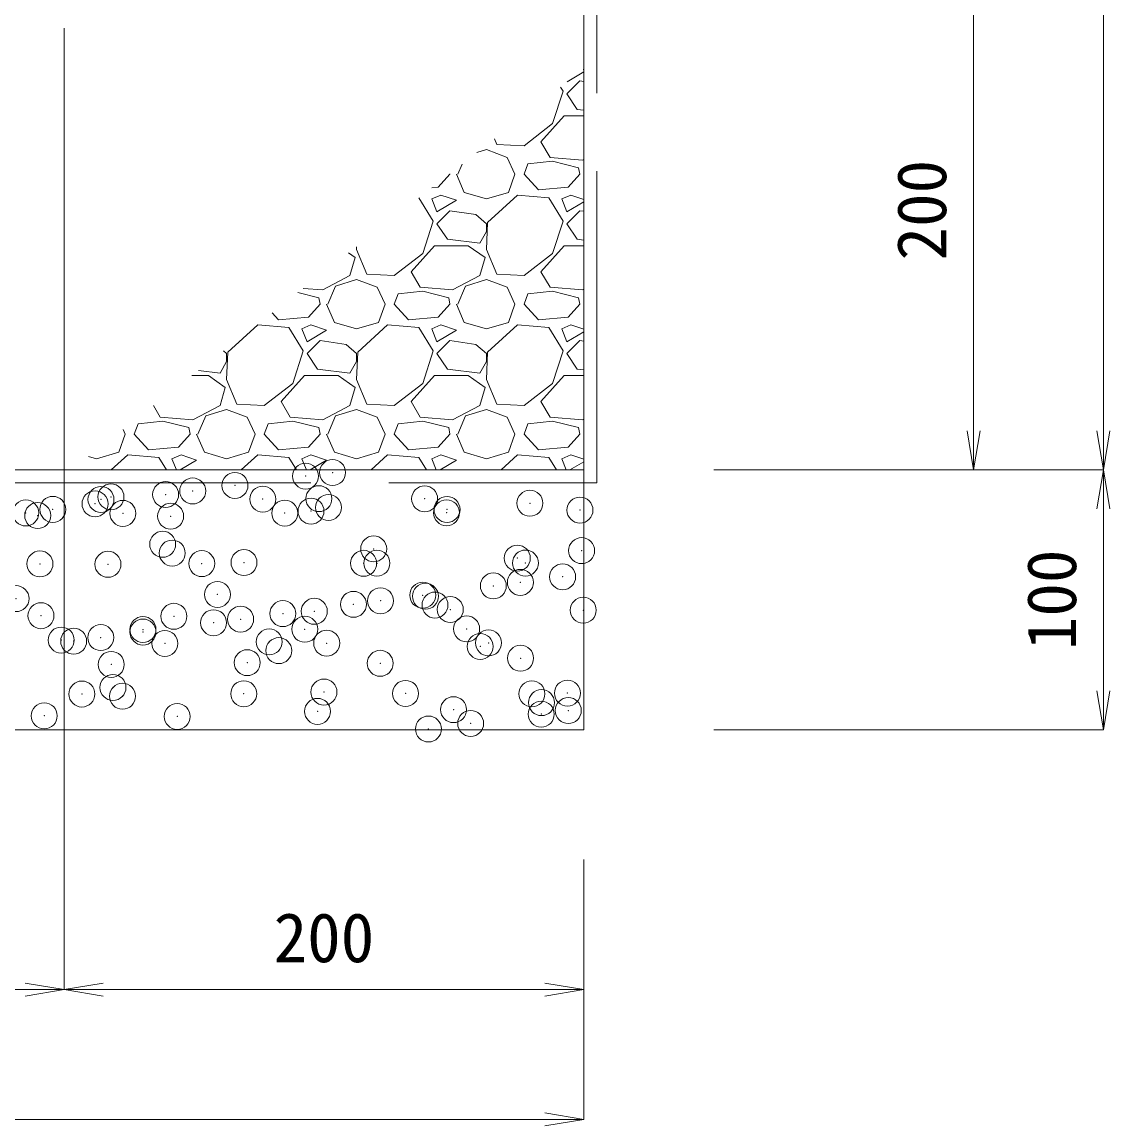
# Model space of a CAD drawing. Units: millimetres at full size, sheet at 1:20. Extents: x 0 to 23340, y -4498 to 8520.
# Drawn here: x 5161.3 to 5580, y 563.7 to 988.6 of the extents above; entities that cross this region are included whole.
import ezdxf
from ezdxf.enums import TextEntityAlignment as Align

# ---------------------------------------------------------------- set-up
doc = ezdxf.new("R2010")
doc.units = ezdxf.units.MM
doc.header["$LTSCALE"] = 20
doc.header["$PDMODE"] = 32
doc.header["$PDSIZE"] = 10
doc.linetypes.add('DASHED', pattern=[7.5, 6, -1.5])
for name, color, linetype, lineweight in [('KIJUN', 5, 'Continuous', 5), ('SUNPO', 3, 'Continuous', 13), ('TITLE', 7, 'Continuous', 13), ('ﾊｯﾁﾝｸﾞ', 7, 'Continuous', 5)]:
    doc.layers.add(name, color=color, linetype=linetype, lineweight=lineweight)
doc.styles.add('ＭＳ ゴシック', font='')
doc.styles.get('ＭＳ ゴシック').set_extended_font_data('MS Gothic')

# ---------------------------------------------------------------- blocks, each defined once
blk = doc.blocks.new('open_arrow')
at = {"color": 0, "linetype": 'Continuous', "lineweight": -2}
blk.add_lwpolyline([(7.5, 1.25), (0, 0), (7.5, -1.25)], dxfattribs=at)

msp = doc.modelspace()

# ---------------------------------------------------------------- linework, layer by layer
at = {"layer": 'KIJUN', "color": 7, "linetype": 'DASHED', "lineweight": 13}
msp.add_lwpolyline([(4757.48, 1621.2), (4552.48, 1621.2), (4552.48, 811.2), (5382.48, 811.2), (5382.48, 1621.2), (5177.48, 1621.2)], dxfattribs=at)
at = {"layer": 'KIJUN', "color": 7, "lineweight": 13}
for points in [[(5177.48, 1616.2), (5177.48, 1036.2), (5157.48, 1016.2), (4777.48, 1016.2), (4757.48, 1036.2), (4757.48, 1616.2), (4557.48, 1616.2), (4557.48, 816.2), (5377.48, 816.2), (5377.48, 1616.2)], [(5377.48, 816.2), (4557.48, 816.2), (4557.48, 716.2), (5377.48, 716.2)]]:
    msp.add_lwpolyline(points, close=True, dxfattribs=at)
at = {"layer": 'SUNPO'}
for p, q in [((5577.48, 816.2), (5577.48, 1791.2)), ((5527.48, 1016.2), (5527.48, 816.2)), ((5177.48, 986.2), (5177.48, 616.2)), ((5177.48, 986.2), (5177.48, 616.2)), ((5427.48, 816.2), (5527.48, 816.2)), ((5427.48, 816.2), (5577.48, 816.2)), ((5427.48, 816.2), (5577.48, 816.2)), ((5577.48, 716.2), (5577.48, 816.2)), ((5427.48, 716.2), (5577.48, 716.2)), ((5377.48, 666.2), (5377.48, 616.2)), ((5377.48, 666.2), (5377.48, 566.2)), ((4757.48, 616.2), (5177.48, 616.2)), ((5177.48, 616.2), (5377.48, 616.2)), ((4557.48, 566.2), (5377.48, 566.2))]:
    msp.add_line(p, q, dxfattribs=at)
at = {"layer": 'TITLE'}
for p in [(5280.82, 815.2), (5270.41, 813.83), (5216.57, 806.74), (5226.98, 808.11), (5243.24, 810.25), (5189.4, 803.16), (5191.68, 804.86), (5195.52, 805.83), (5253.96, 804.97), (5275.55, 805.15), (5316.25, 805.09), (5356.76, 803.38), (5162.73, 799.65), (5167.33, 798.64), (5173.15, 801.02), (5200.11, 799.49), (5218.49, 798.39), (5262.4, 799.6), (5272.51, 800.34), (5279.23, 801.77), (5324.68, 799.71), (5324.86, 801.01), (5376.02, 800.76), (5215.42, 787.59), (5296.63, 785.82), (5219.11, 784.21), (5351.9, 782.25), (5376.66, 785.14), (5168.19, 780.03), (5194.37, 779.89), (5230.48, 780.15), (5246.72, 780.55), (5292.76, 780.26), (5297.88, 780.31), (5355.04, 780.37), (5353.09, 772.93), (5369.35, 775.07), (5342.68, 771.56), (5158.99, 766.66), (5236.51, 768.27), (5288.85, 764.47), (5299.26, 765.84), (5315.52, 767.98), (5316.54, 767.58), (5320.23, 764.2), (5168.59, 760.1), (5219.75, 759.86), (5261.68, 760.9), (5273.77, 761.8), (5326.12, 762.47), (5377.28, 762.22), (5235.01, 757.39), (5245.42, 758.76), (5191.59, 751.67), (5207.83, 754.78), (5207.84, 753.81), (5270.12, 754.89), (5332.4, 755.01), (5176.39, 750.72), (5181.17, 750.3), (5216.27, 749.41), (5256.42, 750.03), (5278.55, 749.52), (5337.63, 748.26), (5340.83, 749.63), (5260.1, 746.65), (5353.16, 743.72), (5195.63, 741.35), (5247.98, 742.02), (5299.14, 741.77), (5196.29, 732.48), (5277.5, 730.71), (5308.91, 730.18), (5371.19, 730.29), (5184.35, 729.95), (5199.98, 729.1), (5246.63, 730.06), (5357.53, 730.02), (5361.22, 726.64), (5275.03, 723.27), (5327.38, 723.93), (5361.12, 722.2), (5371.53, 723.58), (5169.85, 721.56), (5221.01, 721.32), (5333.96, 718.63), (5317.7, 716.49)]:
    msp.add_point(p, dxfattribs=at)
at = {"layer": 'ﾊｯﾁﾝｸﾞ'}
for p, q in [((5371.12, 965.57), (5377.48, 969.39)), ((5377.48, 970.34), (5377.29, 970.4)), ((5376, 966), (5371, 961)), ((5377.48, 965.78), (5376, 966)), ((5365.5, 949.5), (5369.5, 962)), ((5369.5, 962), (5368.55, 963.56)), ((5371, 961), (5375, 955)), ((5361, 942.5), (5370, 952.5)), ((5370, 952.5), (5377.48, 952.5)), ((5375, 955), (5377.48, 954.7)), ((5354.5, 941), (5365.5, 949.5)), ((5343.1, 943.65), (5344, 941.5)), ((5336.33, 938.35), (5340, 939.5)), ((5340, 939.5), (5348, 936.5)), ((5344, 941.5), (5354.5, 941)), ((5364.5, 936.5), (5361, 942.5)), ((5348, 936.5), (5351, 930)), ((5365.5, 935), (5356, 934)), ((5377, 935.5), (5364.5, 936.5)), ((5375.5, 932.5), (5365.5, 935)), ((5377.48, 935.75), (5377, 935.5)), ((5329, 930), (5330.69, 933.94)), ((5354.5, 930), (5356, 934)), ((5376, 930), (5375.5, 932.5)), ((5326, 930), (5321.5, 925)), ((5326, 930), (5325.95, 930.23)), ((5328.5, 930), (5331.5, 923)), ((5348.5, 923), (5351, 930)), ((5360, 924), (5354.5, 930)), ((5376, 930), (5371.5, 925)), ((5321.5, 925), (5318.99, 924.78)), ((5331.5, 923), (5340, 920.5)), ((5340, 920.5), (5348.5, 923)), ((5371.5, 925), (5360, 924)), ((5319.5, 912), (5314.05, 920.92)), ((5322.5, 922), (5319, 920.5)), ((5319, 920.5), (5321, 915.5)), ((5321, 915.5), (5328.5, 920)), ((5328.5, 920), (5322.5, 922)), ((5352, 922), (5340.5, 911.5)), ((5364, 921), (5352, 922)), ((5369.5, 912), (5364, 921)), ((5372.5, 922), (5369, 920.5)), ((5369, 920.5), (5371, 915.5)), ((5371, 915.5), (5377.48, 919.39)), ((5377.48, 920.34), (5372.5, 922)), ((5326, 916), (5321, 911)), ((5336, 914.5), (5326, 916)), ((5340, 911), (5336, 914.5)), ((5376, 916), (5371, 911)), ((5377.48, 915.78), (5376, 916)), ((5315.5, 899.5), (5319.5, 912)), ((5321, 911), (5325, 905)), ((5340.5, 911.5), (5340, 901)), ((5340, 908), (5340, 911)), ((5365.5, 899.5), (5369.5, 912)), ((5371, 911), (5375, 905)), ((5337.5, 903.5), (5340, 908)), ((5290.05, 902.14), (5290, 901)), ((5290, 901), (5294, 891.5)), ((5311, 892.5), (5320, 902.5)), ((5320, 902.5), (5333, 902.5)), ((5325, 905), (5337.5, 903.5)), ((5333, 902.5), (5339.5, 898)), ((5340, 901), (5344, 891.5)), ((5361, 892.5), (5370, 902.5)), ((5370, 902.5), (5377.48, 902.5)), ((5375, 905), (5377.48, 904.7)), ((5286.98, 899.74), (5289.5, 898)), ((5289.5, 898), (5287.5, 891)), ((5304.5, 891), (5315.5, 899.5)), ((5339.5, 898), (5337.5, 891)), ((5354.5, 891), (5365.5, 899.5)), ((5314.5, 886.5), (5311, 892.5)), ((5364.5, 886.5), (5361, 892.5)), ((5287.5, 891), (5277, 885.5)), ((5282, 887), (5290, 889.5)), ((5290, 889.5), (5298, 886.5)), ((5294, 891.5), (5304.5, 891)), ((5337.5, 891), (5327, 885.5)), ((5332, 887), (5340, 889.5)), ((5340, 889.5), (5348, 886.5)), ((5344, 891.5), (5354.5, 891)), ((5275.5, 882.5), (5267.5, 884.5)), ((5277, 885.5), (5269.55, 886.1)), ((5279, 880), (5282, 887)), ((5298, 886.5), (5301, 880)), ((5304.5, 880), (5306, 884)), ((5315.5, 885), (5306, 884)), ((5327, 885.5), (5314.5, 886.5)), ((5325.5, 882.5), (5315.5, 885)), ((5329, 880), (5332, 887)), ((5348, 886.5), (5351, 880)), ((5354.5, 880), (5356, 884)), ((5365.5, 885), (5356, 884)), ((5377, 885.5), (5364.5, 886.5)), ((5375.5, 882.5), (5365.5, 885)), ((5377.48, 885.75), (5377, 885.5)), ((5276, 880), (5271.5, 875)), ((5276, 880), (5275.5, 882.5)), ((5278.5, 880), (5281.5, 873)), ((5298.5, 873), (5301, 880)), ((5310, 874), (5304.5, 880)), ((5326, 880), (5321.5, 875)), ((5326, 880), (5325.5, 882.5)), ((5328.5, 880), (5331.5, 873)), ((5348.5, 873), (5351, 880)), ((5360, 874), (5354.5, 880)), ((5376, 880), (5371.5, 875)), ((5376, 880), (5375.5, 882.5)), ((5260, 874), (5257.53, 876.69)), ((5252, 872), (5240.5, 861.5)), ((5264, 871), (5252, 872)), ((5271.5, 875), (5260, 874)), ((5272.5, 872), (5269, 870.5)), ((5278.5, 870), (5272.5, 872)), ((5281.5, 873), (5290, 870.5)), ((5290, 870.5), (5298.5, 873)), ((5302, 872), (5290.5, 861.5)), ((5314, 871), (5302, 872)), ((5321.5, 875), (5310, 874)), ((5322.5, 872), (5319, 870.5)), ((5328.5, 870), (5322.5, 872)), ((5331.5, 873), (5340, 870.5)), ((5340, 870.5), (5348.5, 873)), ((5352, 872), (5340.5, 861.5)), ((5364, 871), (5352, 872)), ((5371.5, 875), (5360, 874)), ((5372.5, 872), (5369, 870.5)), ((5377.48, 870.34), (5372.5, 872)), ((5269.5, 862), (5264, 871)), ((5269, 870.5), (5271, 865.5)), ((5271, 865.5), (5278.5, 870)), ((5319.5, 862), (5314, 871)), ((5319, 870.5), (5321, 865.5)), ((5321, 865.5), (5328.5, 870)), ((5369.5, 862), (5364, 871)), ((5369, 870.5), (5371, 865.5)), ((5371, 865.5), (5377.48, 869.39)), ((5276, 866), (5271, 861)), ((5286, 864.5), (5276, 866)), ((5290, 861), (5286, 864.5)), ((5326, 866), (5321, 861)), ((5336, 864.5), (5326, 866)), ((5340, 861), (5336, 864.5)), ((5376, 866), (5371, 861)), ((5377.48, 865.78), (5376, 866)), ((5240, 861), (5238.81, 862.04)), ((5240.5, 861.5), (5240, 851)), ((5240, 858), (5240, 861)), ((5265.5, 849.5), (5269.5, 862)), ((5271, 861), (5275, 855)), ((5290.5, 861.5), (5290, 851)), ((5290, 858), (5290, 861)), ((5315.5, 849.5), (5319.5, 862)), ((5321, 861), (5325, 855)), ((5340.5, 861.5), (5340, 851)), ((5340, 858), (5340, 861)), ((5365.5, 849.5), (5369.5, 862)), ((5371, 861), (5375, 855)), ((5229.16, 854.5), (5237.5, 853.5)), ((5237.5, 853.5), (5240, 858)), ((5275, 855), (5287.5, 853.5)), ((5287.5, 853.5), (5290, 858)), ((5325, 855), (5337.5, 853.5)), ((5337.5, 853.5), (5340, 858)), ((5375, 855), (5377.48, 854.7)), ((5226.61, 852.5), (5233, 852.5)), ((5233, 852.5), (5239.5, 848)), ((5240, 851), (5244, 841.5)), ((5261, 842.5), (5270, 852.5)), ((5270, 852.5), (5283, 852.5)), ((5283, 852.5), (5289.5, 848)), ((5290, 851), (5294, 841.5)), ((5311, 842.5), (5320, 852.5)), ((5320, 852.5), (5333, 852.5)), ((5333, 852.5), (5339.5, 848)), ((5340, 851), (5344, 841.5)), ((5361, 842.5), (5370, 852.5)), ((5370, 852.5), (5377.48, 852.5)), ((5239.5, 848), (5237.5, 841)), ((5254.5, 841), (5265.5, 849.5)), ((5289.5, 848), (5287.5, 841)), ((5304.5, 841), (5315.5, 849.5)), ((5339.5, 848), (5337.5, 841)), ((5354.5, 841), (5365.5, 849.5)), ((5244, 841.5), (5254.5, 841)), ((5264.5, 836.5), (5261, 842.5)), ((5294, 841.5), (5304.5, 841)), ((5314.5, 836.5), (5311, 842.5)), ((5344, 841.5), (5354.5, 841)), ((5364.5, 836.5), (5361, 842.5)), ((5214.5, 836.5), (5211.89, 840.98)), ((5237.5, 841), (5227, 835.5)), ((5232, 837), (5240, 839.5)), ((5240, 839.5), (5248, 836.5)), ((5287.5, 841), (5277, 835.5)), ((5282, 837), (5290, 839.5)), ((5290, 839.5), (5298, 836.5)), ((5337.5, 841), (5327, 835.5)), ((5332, 837), (5340, 839.5)), ((5340, 839.5), (5348, 836.5)), ((5204.5, 830), (5206, 834)), ((5215.5, 835), (5206, 834)), ((5227, 835.5), (5214.5, 836.5)), ((5225.5, 832.5), (5215.5, 835)), ((5229, 830), (5232, 837)), ((5248, 836.5), (5251, 830)), ((5254.5, 830), (5256, 834)), ((5265.5, 835), (5256, 834)), ((5277, 835.5), (5264.5, 836.5)), ((5275.5, 832.5), (5265.5, 835)), ((5279, 830), (5282, 837)), ((5298, 836.5), (5301, 830)), ((5304.5, 830), (5306, 834)), ((5315.5, 835), (5306, 834)), ((5327, 835.5), (5314.5, 836.5)), ((5325.5, 832.5), (5315.5, 835)), ((5329, 830), (5332, 837)), ((5348, 836.5), (5351, 830)), ((5354.5, 830), (5356, 834)), ((5365.5, 835), (5356, 834)), ((5377, 835.5), (5364.5, 836.5)), ((5375.5, 832.5), (5365.5, 835)), ((5377.48, 835.75), (5377, 835.5)), ((5198.5, 823), (5201, 830)), ((5200.16, 831.81), (5201, 830)), ((5210, 824), (5204.5, 830)), ((5226, 830), (5221.5, 825)), ((5226, 830), (5225.5, 832.5)), ((5228.5, 830), (5231.5, 823)), ((5248.5, 823), (5251, 830)), ((5260, 824), (5254.5, 830)), ((5276, 830), (5271.5, 825)), ((5276, 830), (5275.5, 832.5)), ((5278.5, 830), (5281.5, 823)), ((5298.5, 823), (5301, 830)), ((5310, 824), (5304.5, 830)), ((5326, 830), (5321.5, 825)), ((5326, 830), (5325.5, 832.5)), ((5328.5, 830), (5331.5, 823)), ((5348.5, 823), (5351, 830)), ((5360, 824), (5354.5, 830)), ((5376, 830), (5371.5, 825)), ((5376, 830), (5375.5, 832.5)), ((5221.5, 825), (5210, 824)), ((5271.5, 825), (5260, 824)), ((5321.5, 825), (5310, 824)), ((5371.5, 825), (5360, 824)), ((5186.88, 821.42), (5190, 820.5)), ((5190, 820.5), (5198.5, 823)), ((5202, 822), (5195.64, 816.2)), ((5214, 821), (5202, 822)), ((5216.94, 816.2), (5214, 821)), ((5222.5, 822), (5219, 820.5)), ((5219, 820.5), (5220.72, 816.2)), ((5228.5, 820), (5222.5, 822)), ((5231.5, 823), (5240, 820.5)), ((5240, 820.5), (5248.5, 823)), ((5252, 822), (5245.64, 816.2)), ((5264, 821), (5252, 822)), ((5266.94, 816.2), (5264, 821)), ((5272.5, 822), (5269, 820.5)), ((5269, 820.5), (5270.72, 816.2)), ((5278.5, 820), (5272.5, 822)), ((5281.5, 823), (5290, 820.5)), ((5290, 820.5), (5298.5, 823)), ((5302, 822), (5295.64, 816.2)), ((5314, 821), (5302, 822)), ((5316.94, 816.2), (5314, 821)), ((5322.5, 822), (5319, 820.5)), ((5319, 820.5), (5320.72, 816.2)), ((5328.5, 820), (5322.5, 822)), ((5331.5, 823), (5340, 820.5)), ((5340, 820.5), (5348.5, 823)), ((5352, 822), (5345.64, 816.2)), ((5364, 821), (5352, 822)), ((5366.94, 816.2), (5364, 821)), ((5372.5, 822), (5369, 820.5)), ((5369, 820.5), (5370.72, 816.2)), ((5377.48, 820.34), (5372.5, 822)), ((5222.16, 816.2), (5228.5, 820)), ((5272.16, 816.2), (5278.5, 820)), ((5322.16, 816.2), (5328.5, 820)), ((5372.16, 816.2), (5377.48, 819.39))]:
    msp.add_line(p, q, dxfattribs=at)

# ---------------------------------------------------------------- block references
at = {"layer": 'SUNPO', "xscale": 2, "yscale": 2}
for p, rotation in [((5527.48, 816.2), 90), ((5577.48, 816.2), 90), ((5577.48, 816.2), 270), ((5577.48, 716.2), 90), ((5177.48, 616.2), 180), ((5377.48, 616.2), 180), ((5377.48, 566.2), 180)]:
    msp.add_blockref('open_arrow', p, dxfattribs=dict(at, rotation=rotation))
msp.add_blockref('open_arrow', (5177.48, 616.2), dxfattribs=at)

# ---------------------------------------------------------------- texts
at = {"layer": 'SUNPO', "style": 'ＭＳ ゴシック'}
for s, p in [('200', (5507.48, 916.2)), ('100', (5557.48, 766.2))]:
    msp.add_text(s, height=18.99, rotation=90, dxfattribs=at).set_placement(p, align=Align.MIDDLE_CENTER)
msp.add_text('200', height=18.99, dxfattribs=at).set_placement((5277.48, 636.2), align=Align.MIDDLE_CENTER)

doc.saveas('drawing.dxf')
